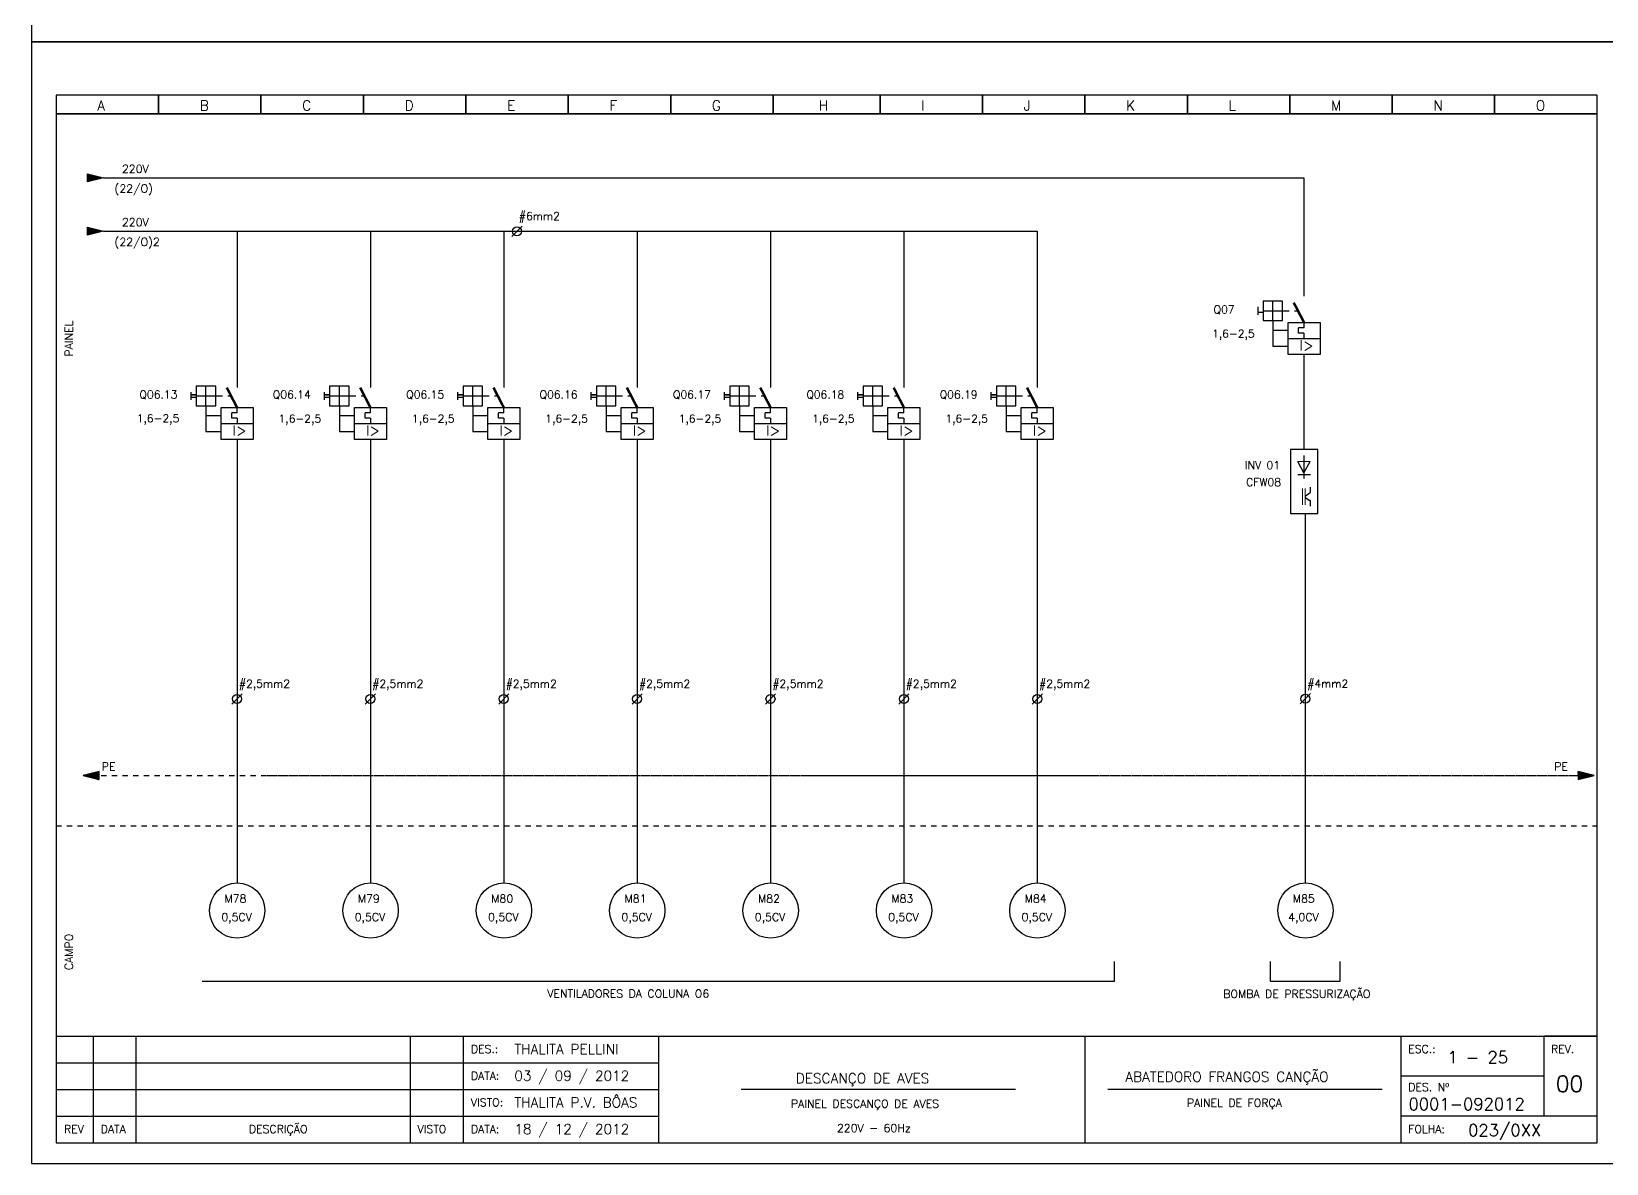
# Model space of a CAD drawing. Header units: millimetres. Extents: x 1974 to 2099, y 1386 to 1555.
# Drawn here: x 2039.73 to 2069.25, y 1470.58 to 1491.8 of the extents above; entities that cross this region are included whole.
import ezdxf

# ---------------------------------------------------------------- set-up
doc = ezdxf.new("R2010")
doc.units = ezdxf.units.MM
for name, pattern in [('DASHDOT2', [0.5, 0.25, -0.125, 0, -0.125]), ('DASHED', [0.75, 0.5, -0.25]), ('HIDDEN2', [0.1875, 0.125, -0.0625])]:
    doc.linetypes.add(name, pattern=pattern)
for name, color, linetype in [('1', 5, 'Continuous'), ('ALIMENTAÇÃO', 6, 'Continuous'), ('CONECTOR_SAK', 2, 'Continuous'), ('DISJUNTOR', 5, 'Continuous'), ('EQUIPAMENTOS', 5, 'Continuous'), ('MARGEM', 1, 'Continuous'), ('MOTORES', 5, 'Continuous'), ('PAINEL', 7, 'Continuous'), ('TERRA', 3, 'DASHED'), ('TEXTO', 4, 'Continuous'), ('TEXTO_2', 5, 'Continuous'), ('TIMBRE', 7, 'Continuous')]:
    doc.layers.add(name, color=color, linetype=linetype)
doc.styles.add('REGUA60', font='romans.shx', dxfattribs={"height": 2})
doc.styles.add('ROMANC', font='romanc.shx', dxfattribs={"height": 0.55})
doc.styles.add('ROMANS', font='romans.shx', dxfattribs={"height": 37})

msp = doc.modelspace()

# ---------------------------------------------------------------- hatches: boundary and pattern name
msp.add_hatch(color=256).paths.add_polyline_path([(2063.697, 1483.021), (2063.691, 1483.012), (2063.685, 1483.003), (2063.701, 1483.004)])
at = {"layer": 'EQUIPAMENTOS'}
for points in [[(2040.784, 1488.984), (2041.084, 1489.059), (2040.784, 1489.134)], [(2040.784, 1487.984), (2041.084, 1488.059), (2040.784, 1488.134)]]:
    msp.add_hatch(color=256, dxfattribs=at).paths.add_polyline_path(points)
at = {"layer": 'TERRA'}
h = msp.add_hatch(dxfattribs=at)
h.set_pattern_fill('ANSI31', color=256, scale=0.004, angle=180, style=0)
h.set_pattern_definition([(225, (2097.9511118, 1526.47584864), (0.0003535533906, -0.0003535533906), [])])
h.paths.add_polyline_path([(2040.697, 1477.856), (2040.997, 1477.856), (2040.997, 1477.931)])
h.paths.add_polyline_path([(2040.997, 1477.781), (2040.997, 1477.856), (2040.697, 1477.856)])
h = msp.add_hatch(dxfattribs=at)
h.set_pattern_fill('ANSI31', color=256, scale=0.004, style=0)
h.set_pattern_definition([(45, (2011.7673821, 1429.2362611), (-0.0003535533906, 0.0003535533906), [])])
h.paths.add_polyline_path([(2069.022, 1477.856), (2068.722, 1477.856), (2068.722, 1477.781)])
h.paths.add_polyline_path([(2068.722, 1477.931), (2068.722, 1477.856), (2069.022, 1477.856)])

# ---------------------------------------------------------------- linework, layer by layer
for p, q in [((2063.584, 1483.856), (2063.584, 1483.427)), ((2063.584, 1483.529), (2063.466, 1483.746)), ((2063.584, 1483.529), (2063.701, 1483.746)), ((2063.706, 1483.494), (2063.466, 1483.494)), ((2063.701, 1483.262), (2063.701, 1483.161)), ((2063.609, 1483.095), (2063.701, 1483.161)), ((2063.609, 1483.07), (2063.691, 1483.012)), ((2063.685, 1483.003), (2063.691, 1483.012)), ((2063.701, 1483.004), (2063.685, 1483.003)), ((2063.691, 1483.012), (2063.697, 1483.021)), ((2063.697, 1483.021), (2063.701, 1483.004)), ((2063.701, 1483.004), (2063.701, 1482.903)), ((2060.035, 1474.005), (2060.035, 1474.369)), ((2062.955, 1474.005), (2062.955, 1474.369)), ((2064.262, 1474.005), (2064.262, 1474.369)), ((2042.929, 1474.005), (2060.035, 1474.005)), ((2062.955, 1474.005), (2064.262, 1474.005)), ((2069.078, 1472.972), (2068.078, 1472.972))]:
    msp.add_line(p, q)
at = {"lineweight": 20}
msp.add_line((2063.466, 1483.746), (2063.701, 1483.746), dxfattribs=at)
at = {"color": 0, "lineweight": 20}
for p, q in [((2063.558, 1483.235), (2063.558, 1482.929)), ((2063.609, 1483.235), (2063.609, 1482.929))]:
    msp.add_line(p, q, dxfattribs=at)
at = {"layer": '1'}
for p, q in [((2062.716, 1486.64), (2062.716, 1486.494)), ((2062.716, 1486.544), (2062.82, 1486.544)), ((2062.82, 1486.747), (2062.82, 1486.383)), ((2063.184, 1486.747), (2062.82, 1486.747)), ((2062.82, 1486.565), (2063.184, 1486.565)), ((2063.002, 1486.383), (2063.002, 1486.747)), ((2063.184, 1486.383), (2063.184, 1486.747)), ((2062.82, 1486.383), (2063.184, 1486.383)), ((2042.716, 1485.045), (2042.716, 1484.9)), ((2043.184, 1485.153), (2042.82, 1485.153)), ((2042.82, 1485.153), (2042.82, 1484.789)), ((2043.002, 1484.789), (2043.002, 1485.153)), ((2043.184, 1484.789), (2043.184, 1485.153)), ((2045.216, 1485.045), (2045.216, 1484.9)), ((2045.684, 1485.153), (2045.32, 1485.153)), ((2045.32, 1485.153), (2045.32, 1484.789)), ((2045.502, 1484.789), (2045.502, 1485.153)), ((2045.684, 1484.789), (2045.684, 1485.153)), ((2047.716, 1485.045), (2047.716, 1484.9)), ((2048.184, 1485.153), (2047.82, 1485.153)), ((2047.82, 1485.153), (2047.82, 1484.789)), ((2048.002, 1484.789), (2048.002, 1485.153)), ((2048.184, 1484.789), (2048.184, 1485.153)), ((2050.216, 1485.045), (2050.216, 1484.9)), ((2050.684, 1485.153), (2050.32, 1485.153)), ((2050.32, 1485.153), (2050.32, 1484.789)), ((2050.502, 1484.789), (2050.502, 1485.153)), ((2050.684, 1484.789), (2050.684, 1485.153)), ((2052.716, 1485.045), (2052.716, 1484.9)), ((2053.184, 1485.153), (2052.82, 1485.153)), ((2052.82, 1485.153), (2052.82, 1484.789)), ((2053.002, 1484.789), (2053.002, 1485.153)), ((2053.184, 1484.789), (2053.184, 1485.153)), ((2055.216, 1485.045), (2055.216, 1484.9)), ((2055.684, 1485.153), (2055.32, 1485.153)), ((2055.32, 1485.153), (2055.32, 1484.789)), ((2055.502, 1484.789), (2055.502, 1485.153)), ((2055.684, 1484.789), (2055.684, 1485.153)), ((2057.716, 1485.045), (2057.716, 1484.9)), ((2058.184, 1485.153), (2057.82, 1485.153)), ((2057.82, 1485.153), (2057.82, 1484.789)), ((2058.002, 1484.789), (2058.002, 1485.153)), ((2058.184, 1484.789), (2058.184, 1485.153)), ((2042.82, 1484.992), (2042.716, 1484.992)), ((2042.716, 1484.992), (2042.82, 1484.992)), ((2042.716, 1484.95), (2042.82, 1484.95)), ((2042.82, 1484.971), (2043.184, 1484.971)), ((2042.82, 1484.789), (2043.184, 1484.789)), ((2045.32, 1484.992), (2045.216, 1484.992)), ((2045.216, 1484.992), (2045.32, 1484.992)), ((2045.216, 1484.95), (2045.32, 1484.95)), ((2045.32, 1484.971), (2045.684, 1484.971)), ((2045.32, 1484.789), (2045.684, 1484.789)), ((2047.82, 1484.992), (2047.716, 1484.992)), ((2047.716, 1484.992), (2047.82, 1484.992)), ((2047.716, 1484.95), (2047.82, 1484.95)), ((2047.82, 1484.971), (2048.184, 1484.971)), ((2047.82, 1484.789), (2048.184, 1484.789)), ((2050.32, 1484.992), (2050.216, 1484.992)), ((2050.216, 1484.992), (2050.32, 1484.992)), ((2050.216, 1484.95), (2050.32, 1484.95)), ((2050.32, 1484.971), (2050.684, 1484.971)), ((2050.32, 1484.789), (2050.684, 1484.789)), ((2052.82, 1484.992), (2052.716, 1484.992)), ((2052.716, 1484.992), (2052.82, 1484.992)), ((2052.716, 1484.95), (2052.82, 1484.95)), ((2052.82, 1484.971), (2053.184, 1484.971)), ((2052.82, 1484.789), (2053.184, 1484.789)), ((2055.32, 1484.992), (2055.216, 1484.992)), ((2055.216, 1484.992), (2055.32, 1484.992)), ((2055.216, 1484.95), (2055.32, 1484.95)), ((2055.32, 1484.971), (2055.684, 1484.971)), ((2055.32, 1484.789), (2055.684, 1484.789)), ((2057.82, 1484.992), (2057.716, 1484.992)), ((2057.716, 1484.992), (2057.82, 1484.992)), ((2057.716, 1484.95), (2057.82, 1484.95)), ((2057.82, 1484.971), (2058.184, 1484.971)), ((2057.82, 1484.789), (2058.184, 1484.789))]:
    msp.add_line(p, q, dxfattribs=at)
at = {"layer": 'ALIMENTAÇÃO', "color": 6}
for p, q in [((2063.584, 1489.059), (2063.584, 1486.84)), ((2043.584, 1488.059), (2043.584, 1485.128)), ((2046.084, 1488.059), (2046.084, 1485.128)), ((2048.584, 1488.059), (2048.584, 1485.128)), ((2051.084, 1488.059), (2051.084, 1485.128)), ((2053.584, 1488.059), (2053.584, 1485.128)), ((2056.084, 1488.059), (2056.084, 1485.128)), ((2058.584, 1488.059), (2058.584, 1485.128)), ((2063.584, 1485.749), (2063.584, 1483.969)), ((2043.584, 1484.154), (2043.584, 1475.846)), ((2046.084, 1484.154), (2046.084, 1475.846)), ((2048.584, 1484.154), (2048.584, 1475.846)), ((2051.084, 1484.154), (2051.084, 1475.846)), ((2053.584, 1484.154), (2053.584, 1475.846)), ((2056.084, 1484.154), (2056.084, 1475.846)), ((2058.584, 1484.154), (2058.584, 1475.846)), ((2063.584, 1483.746), (2063.584, 1483.539)), ((2063.584, 1483.746), (2063.584, 1483.695)), ((2063.584, 1483.746), (2063.584, 1483.583)), ((2063.584, 1483.746), (2063.584, 1483.583)), ((2063.584, 1483.746), (2063.584, 1483.494)), ((2063.609, 1482.769), (2063.609, 1479.295)), ((2063.609, 1479.295), (2063.609, 1475.846))]:
    msp.add_line(p, q, dxfattribs=at)
at = {"layer": 'ALIMENTAÇÃO'}
for p, q in [((2041.084, 1488.059), (2058.584, 1488.059)), ((2063.584, 1483.746), (2063.584, 1483.494))]:
    msp.add_line(p, q, dxfattribs=at)
at = {"layer": 'CONECTOR_SAK'}
for p, q in [((2048.927, 1488.156), (2048.736, 1487.963)), ((2043.68, 1479.39), (2043.489, 1479.197)), ((2046.18, 1479.39), (2045.989, 1479.197)), ((2048.68, 1479.39), (2048.489, 1479.197)), ((2051.18, 1479.39), (2050.989, 1479.197)), ((2053.68, 1479.39), (2053.489, 1479.197)), ((2056.18, 1479.39), (2055.989, 1479.197)), ((2058.68, 1479.39), (2058.489, 1479.197)), ((2063.705, 1479.392), (2063.514, 1479.199))]:
    msp.add_line(p, q, dxfattribs=at)
for centre in [(2048.831, 1488.059), (2043.584, 1479.293), (2046.084, 1479.293), (2048.584, 1479.293), (2051.084, 1479.293), (2053.584, 1479.293), (2056.084, 1479.293), (2058.584, 1479.293), (2063.609, 1479.295)]:
    msp.add_circle(centre, 0.0846, dxfattribs=at)
at = {"layer": 'DISJUNTOR', "linetype": 'HIDDEN2'}
for p, q in [((2063.184, 1486.565), (2063.483, 1486.565)), ((2043.184, 1484.971), (2043.484, 1484.971)), ((2045.684, 1484.971), (2045.984, 1484.971)), ((2048.184, 1484.971), (2048.484, 1484.971)), ((2050.684, 1484.971), (2050.984, 1484.971)), ((2053.184, 1484.971), (2053.484, 1484.971)), ((2055.684, 1484.971), (2055.984, 1484.971)), ((2058.184, 1484.971), (2058.484, 1484.971))]:
    msp.add_line(p, q, dxfattribs=at)
at = {"layer": 'DISJUNTOR'}
for p, q in [((2063.002, 1486.383), (2063.002, 1485.897)), ((2063.284, 1486.197), (2063.002, 1486.197)), ((2063.585, 1486.249), (2063.484, 1486.249)), ((2063.484, 1486.149), (2063.484, 1486.249)), ((2063.585, 1486.249), (2063.585, 1486.349)), ((2063.285, 1486.049), (2063.885, 1486.049)), ((2063.584, 1486.149), (2063.484, 1486.149)), ((2063.584, 1486.149), (2063.584, 1486.049)), ((2063.284, 1485.897), (2063.002, 1485.897)), ((2043.002, 1484.789), (2043.002, 1484.302)), ((2043.585, 1484.654), (2043.585, 1484.754)), ((2045.502, 1484.789), (2045.502, 1484.302)), ((2046.085, 1484.654), (2046.085, 1484.754)), ((2048.002, 1484.789), (2048.002, 1484.302)), ((2048.585, 1484.654), (2048.585, 1484.754)), ((2050.502, 1484.789), (2050.502, 1484.302)), ((2051.085, 1484.654), (2051.085, 1484.754)), ((2053.002, 1484.789), (2053.002, 1484.302)), ((2053.585, 1484.654), (2053.585, 1484.754)), ((2055.502, 1484.789), (2055.502, 1484.302)), ((2056.085, 1484.654), (2056.085, 1484.754)), ((2058.002, 1484.789), (2058.002, 1484.302)), ((2058.585, 1484.654), (2058.585, 1484.754)), ((2043.284, 1484.602), (2043.002, 1484.602)), ((2043.285, 1484.454), (2043.885, 1484.454)), ((2043.585, 1484.654), (2043.485, 1484.654)), ((2043.485, 1484.554), (2043.485, 1484.654)), ((2043.585, 1484.554), (2043.485, 1484.554)), ((2043.585, 1484.554), (2043.585, 1484.454)), ((2045.784, 1484.602), (2045.502, 1484.602)), ((2045.785, 1484.454), (2046.385, 1484.454)), ((2046.085, 1484.654), (2045.985, 1484.654)), ((2045.985, 1484.554), (2045.985, 1484.654)), ((2046.085, 1484.554), (2045.985, 1484.554)), ((2046.085, 1484.554), (2046.085, 1484.454)), ((2048.284, 1484.602), (2048.002, 1484.602)), ((2048.285, 1484.454), (2048.885, 1484.454)), ((2048.585, 1484.654), (2048.485, 1484.654)), ((2048.485, 1484.554), (2048.485, 1484.654)), ((2048.585, 1484.554), (2048.485, 1484.554)), ((2048.585, 1484.554), (2048.585, 1484.454)), ((2050.784, 1484.602), (2050.502, 1484.602)), ((2050.785, 1484.454), (2051.385, 1484.454)), ((2051.085, 1484.654), (2050.985, 1484.654)), ((2050.985, 1484.554), (2050.985, 1484.654)), ((2051.085, 1484.554), (2050.985, 1484.554)), ((2051.085, 1484.554), (2051.085, 1484.454)), ((2053.284, 1484.602), (2053.002, 1484.602)), ((2053.285, 1484.454), (2053.885, 1484.454)), ((2053.585, 1484.654), (2053.485, 1484.654)), ((2053.485, 1484.554), (2053.485, 1484.654)), ((2053.585, 1484.554), (2053.485, 1484.554)), ((2053.585, 1484.554), (2053.585, 1484.454)), ((2055.784, 1484.602), (2055.502, 1484.602)), ((2055.785, 1484.454), (2056.385, 1484.454)), ((2056.085, 1484.654), (2055.985, 1484.654)), ((2055.985, 1484.554), (2055.985, 1484.654)), ((2056.085, 1484.554), (2055.985, 1484.554)), ((2056.085, 1484.554), (2056.085, 1484.454)), ((2058.284, 1484.602), (2058.002, 1484.602)), ((2058.285, 1484.454), (2058.885, 1484.454)), ((2058.585, 1484.654), (2058.485, 1484.654)), ((2058.485, 1484.554), (2058.485, 1484.654)), ((2058.585, 1484.554), (2058.485, 1484.554)), ((2058.585, 1484.554), (2058.585, 1484.454)), ((2043.284, 1484.302), (2043.002, 1484.302)), ((2045.784, 1484.302), (2045.502, 1484.302)), ((2048.284, 1484.302), (2048.002, 1484.302)), ((2050.784, 1484.302), (2050.502, 1484.302)), ((2053.284, 1484.302), (2053.002, 1484.302)), ((2055.784, 1484.302), (2055.502, 1484.302)), ((2058.284, 1484.302), (2058.002, 1484.302))]:
    msp.add_line(p, q, dxfattribs=at)
at = {"layer": 'DISJUNTOR', "const_width": 0.0472}
for points in [[(2063.585, 1486.349), (2063.392, 1486.722)], [(2043.585, 1484.754), (2043.392, 1485.128)], [(2046.085, 1484.754), (2045.892, 1485.128)], [(2048.585, 1484.754), (2048.392, 1485.128)], [(2051.085, 1484.754), (2050.892, 1485.128)], [(2053.585, 1484.754), (2053.392, 1485.128)], [(2056.085, 1484.754), (2055.892, 1485.128)], [(2058.585, 1484.754), (2058.392, 1485.128)]]:
    msp.add_lwpolyline(points, dxfattribs=at)
at = {"layer": 'DISJUNTOR'}
for points in [[(2063.285, 1486.349), (2063.885, 1486.349), (2063.885, 1485.749), (2063.285, 1485.749)], [(2043.285, 1484.754), (2043.885, 1484.754), (2043.885, 1484.154), (2043.285, 1484.154)], [(2045.785, 1484.754), (2046.385, 1484.754), (2046.385, 1484.154), (2045.785, 1484.154)], [(2048.285, 1484.754), (2048.885, 1484.754), (2048.885, 1484.154), (2048.285, 1484.154)], [(2050.785, 1484.754), (2051.385, 1484.754), (2051.385, 1484.154), (2050.785, 1484.154)], [(2053.285, 1484.754), (2053.885, 1484.754), (2053.885, 1484.154), (2053.285, 1484.154)], [(2055.785, 1484.754), (2056.385, 1484.754), (2056.385, 1484.154), (2055.785, 1484.154)], [(2058.285, 1484.754), (2058.885, 1484.754), (2058.885, 1484.154), (2058.285, 1484.154)]]:
    msp.add_lwpolyline(points, close=True, dxfattribs=at)
at = {"layer": 'EQUIPAMENTOS'}
msp.add_line((2041.084, 1489.059), (2063.584, 1489.059), dxfattribs=at)
for points in [[(2040.784, 1489.134), (2041.084, 1489.059), (2040.784, 1488.984), (2040.784, 1489.134)], [(2040.784, 1488.134), (2041.084, 1488.059), (2040.784, 1487.984), (2040.784, 1488.134)]]:
    msp.add_lwpolyline(points, dxfattribs=at)
msp.add_lwpolyline([(2063.332, 1482.769), (2063.842, 1482.769), (2063.842, 1483.969), (2063.332, 1483.969)], close=True, dxfattribs=at)
at = {"layer": 'MARGEM', "color": 7}
for points in [[(2039.732, 1491.609), (2069.432, 1491.609), (2069.432, 1512.634), (2039.732, 1512.634)], [(2039.732, 1470.584), (2069.432, 1470.584), (2069.432, 1491.609), (2039.732, 1491.609)]]:
    msp.add_lwpolyline(points, close=True, dxfattribs=at)
at = {"layer": 'MOTORES'}
for centre in [(2043.587, 1475.326), (2046.087, 1475.326), (2048.587, 1475.326), (2051.087, 1475.326), (2053.587, 1475.326), (2056.087, 1475.326), (2058.587, 1475.326), (2063.612, 1475.326)]:
    msp.add_circle(centre, 0.519, dxfattribs=at)
at = {"layer": 'PAINEL', "color": 12, "linetype": 'HIDDEN2', "ltscale": 0.005}
msp.add_line((2040.193, 1476.916), (2069.078, 1476.916), dxfattribs=at)
at = {"layer": 'TERRA', "linetype": 'DASHDOT2', "ltscale": 0.0025}
for p, q in [((2041.037, 1477.856), (2068.722, 1477.856)), ((2041.037, 1477.856), (2068.722, 1477.856)), ((2044.148, 1477.856), (2069.022, 1477.856))]:
    msp.add_line(p, q, dxfattribs=at)
at = {"layer": 'TERRA'}
for points in [[(2040.997, 1477.931), (2040.697, 1477.856), (2040.997, 1477.781), (2040.997, 1477.931)], [(2040.997, 1477.931), (2040.697, 1477.856), (2040.997, 1477.781), (2040.997, 1477.931)], [(2068.722, 1477.781), (2069.022, 1477.856), (2068.722, 1477.931), (2068.722, 1477.781)], [(2068.722, 1477.781), (2069.022, 1477.856), (2068.722, 1477.931), (2068.722, 1477.781)]]:
    msp.add_lwpolyline(points, dxfattribs=at)
at = {"layer": 'TIMBRE', "color": 12}
msp.add_line((2069.078, 1490.609), (2040.193, 1490.609), dxfattribs=at)
at = {"layer": 'TIMBRE'}
for p, q in [((2040.193, 1472.972), (2069.078, 1472.972)), ((2040.893, 1470.972), (2040.893, 1472.972)), ((2041.693, 1470.972), (2041.693, 1472.972)), ((2046.832, 1472.972), (2046.832, 1470.972)), ((2047.832, 1470.972), (2047.832, 1472.972)), ((2051.485, 1472.972), (2051.485, 1470.972)), ((2059.474, 1472.972), (2059.474, 1470.972)), ((2065.402, 1472.972), (2065.402, 1470.972)), ((2068.078, 1472.972), (2068.078, 1471.472)), ((2040.193, 1472.472), (2051.485, 1472.472)), ((2068.078, 1472.222), (2065.402, 1472.222)), ((2040.193, 1471.972), (2051.485, 1471.972)), ((2058.178, 1471.972), (2053.035, 1471.972)), ((2065.05, 1471.972), (2059.906, 1471.972)), ((2040.193, 1471.472), (2051.485, 1471.472)), ((2069.078, 1471.472), (2065.402, 1471.472))]:
    msp.add_line(p, q, dxfattribs=at)
at = {"layer": 'TIMBRE', "color": 12}
for points in [[(2040.193, 1490.259), (2042.113, 1490.259), (2042.113, 1490.609), (2040.193, 1490.609)], [(2042.113, 1490.259), (2044.033, 1490.259), (2044.033, 1490.609), (2042.113, 1490.609)], [(2044.033, 1490.259), (2045.953, 1490.259), (2045.953, 1490.609), (2044.033, 1490.609)], [(2045.953, 1490.259), (2047.873, 1490.259), (2047.873, 1490.609), (2045.953, 1490.609)], [(2047.873, 1490.259), (2049.793, 1490.259), (2049.793, 1490.609), (2047.873, 1490.609)], [(2049.793, 1490.259), (2051.713, 1490.259), (2051.713, 1490.609), (2049.793, 1490.609)], [(2051.713, 1490.259), (2053.633, 1490.259), (2053.633, 1490.609), (2051.713, 1490.609)], [(2053.633, 1490.259), (2055.638, 1490.259), (2055.638, 1490.609), (2053.633, 1490.609)], [(2055.638, 1490.259), (2057.558, 1490.259), (2057.558, 1490.609), (2055.638, 1490.609)], [(2057.558, 1490.259), (2059.478, 1490.259), (2059.478, 1490.609), (2057.558, 1490.609)], [(2059.478, 1490.259), (2061.398, 1490.259), (2061.398, 1490.609), (2059.478, 1490.609)], [(2061.398, 1490.259), (2063.318, 1490.259), (2063.318, 1490.609), (2061.398, 1490.609)], [(2063.318, 1490.259), (2065.238, 1490.259), (2065.238, 1490.609), (2063.318, 1490.609)], [(2065.238, 1490.259), (2067.158, 1490.259), (2067.158, 1490.609), (2065.238, 1490.609)], [(2067.158, 1490.259), (2069.078, 1490.259), (2069.078, 1490.609), (2067.158, 1490.609)], [(2040.193, 1470.972), (2069.078, 1470.972), (2069.078, 1490.259), (2040.193, 1490.259)]]:
    msp.add_lwpolyline(points, close=True, dxfattribs=at)

# ---------------------------------------------------------------- texts
at = {"style": 'ROMANS'}
for s, p in [('ESC.:', (2065.538, 1472.655)), ('REV.', (2068.214, 1472.655)), ('DES. Nº', (2065.538, 1471.942)), ('PAINEL DESCANÇO DE AVES', (2053.967, 1471.63)), ('PAINEL DE FORÇA', (2061.389, 1471.646)), ('220V - 60Hz', (2054.83, 1471.173)), ('FOLHA:', (2065.538, 1471.155))]:
    msp.add_text(s, height=0.15, dxfattribs=at).set_placement(p)
at = {"layer": 'TEXTO'}
for s, height, style, p in [('A', 0.188, 'ROMANS', (2040.966, 1490.322)), ('B', 0.188, 'ROMANS', (2042.886, 1490.322)), ('C', 0.188, 'ROMANS', (2044.806, 1490.322)), ('D', 0.188, 'ROMANS', (2046.726, 1490.322)), ('E', 0.188, 'ROMANS', (2048.646, 1490.322)), ('F', 0.188, 'ROMANS', (2050.566, 1490.322)), ('G', 0.188, 'ROMANS', (2052.486, 1490.322)), ('H', 0.188, 'ROMANS', (2054.49, 1490.322)), ('I', 0.188, 'ROMANS', (2056.41, 1490.322)), ('J', 0.188, 'ROMANS', (2058.33, 1490.322)), ('K', 0.188, 'ROMANS', (2060.25, 1490.322)), ('L', 0.188, 'ROMANS', (2062.17, 1490.322)), ('M', 0.188, 'ROMANS', (2064.09, 1490.322)), ('N', 0.188, 'ROMANS', (2066.01, 1490.322)), ('O', 0.188, 'ROMANS', (2067.93, 1490.322)), ('220V', 0.15, 'ROMANS', (2041.427, 1489.153)), ('(22/O)', 0.15, 'ROMANS', (2041.288, 1488.784)), ('220V', 0.15, 'ROMANS', (2041.427, 1488.153)), ('#6mm2', 0.148, 'ROMANS', (2048.868, 1488.269)), ('(22/O)2', 0.15, 'ROMANS', (2041.288, 1487.784)), ('Q07', 0.148, 'ROMANS', (2061.89, 1486.518)), ('1,6-2,5', 0.148, 'ROMANS', (2061.861, 1486.066)), ('Q06.13', 0.148, 'ROMANS', (2041.756, 1484.924)), ('Q06.14', 0.148, 'ROMANS', (2044.256, 1484.924)), ('Q06.15', 0.148, 'ROMANS', (2046.756, 1484.924)), ('Q06.16', 0.148, 'ROMANS', (2049.256, 1484.924)), ('Q06.17', 0.148, 'ROMANS', (2051.756, 1484.924)), ('Q06.18', 0.148, 'ROMANS', (2054.256, 1484.924)), ('Q06.19', 0.148, 'ROMANS', (2056.756, 1484.924)), ('1,6-2,5', 0.148, 'ROMANS', (2041.704, 1484.478)), ('1,6-2,5', 0.148, 'ROMANS', (2044.362, 1484.472)), ('1,6-2,5', 0.148, 'ROMANS', (2046.862, 1484.472)), ('1,6-2,5', 0.148, 'ROMANS', (2049.362, 1484.472)), ('1,6-2,5', 0.148, 'ROMANS', (2051.862, 1484.472)), ('1,6-2,5', 0.148, 'ROMANS', (2054.362, 1484.472)), ('1,6-2,5', 0.148, 'ROMANS', (2056.862, 1484.472)), ('INV 01', 0.148, 'ROMANS', (2062.477, 1483.601)), ('CFW08', 0.148, 'ROMANS', (2062.501, 1483.282)), ('#2,5mm2', 0.148, 'ROMANS', (2043.62, 1479.503)), ('#2,5mm2', 0.148, 'ROMANS', (2046.12, 1479.503)), ('#2,5mm2', 0.148, 'ROMANS', (2048.62, 1479.503)), ('#2,5mm2', 0.148, 'ROMANS', (2051.12, 1479.503)), ('#2,5mm2', 0.148, 'ROMANS', (2053.62, 1479.503)), ('#2,5mm2', 0.148, 'ROMANS', (2056.12, 1479.503)), ('#2,5mm2', 0.148, 'ROMANS', (2058.62, 1479.503)), ('#4mm2', 0.148, 'ROMANS', (2063.646, 1479.505)), ('PE', 0.15, 'ROMANS', (2041.049, 1477.95)), ('PE', 0.15, 'ROMANS', (2068.276, 1477.95)), ('M78', 0.15, 'REGUA60', (2043.349, 1475.474)), ('M79', 0.15, 'REGUA60', (2045.849, 1475.474)), ('M80', 0.15, 'REGUA60', (2048.349, 1475.474)), ('M81', 0.15, 'REGUA60', (2050.849, 1475.474)), ('M82', 0.15, 'REGUA60', (2053.349, 1475.474)), ('M83', 0.15, 'REGUA60', (2055.849, 1475.474)), ('M84', 0.15, 'REGUA60', (2058.349, 1475.474)), ('M85', 0.15, 'REGUA60', (2063.374, 1475.474)), ('0,5CV', 0.15, 'REGUA60', (2043.29, 1475.128)), ('0,5CV', 0.15, 'REGUA60', (2045.79, 1475.128)), ('0,5CV', 0.15, 'REGUA60', (2048.29, 1475.128)), ('0,5CV', 0.15, 'REGUA60', (2050.79, 1475.128)), ('0,5CV', 0.15, 'REGUA60', (2053.29, 1475.128)), ('0,5CV', 0.15, 'REGUA60', (2055.79, 1475.128)), ('0,5CV', 0.15, 'REGUA60', (2058.29, 1475.128)), ('4,0CV', 0.15, 'REGUA60', (2063.288, 1475.128)), ('VENTILADORES DA COLUNA O6', 0.15, 'REGUA60', (2049.4, 1473.693)), ('BOMBA DE PRESSURIZAÇÃO', 0.15, 'REGUA60', (2062.071, 1473.689)), ('THALITA PELLINI', 0.1875, 'ROMANS', (2048.783, 1472.635)), ('03 / 09 / 2012', 0.1875, 'ROMANS', (2048.783, 1472.135)), ('THALITA P.V. BÔAS', 0.1875, 'ROMANS', (2048.783, 1471.635)), ('18 / 12 / 2012', 0.1875, 'ROMANS', (2048.783, 1471.135))]:
    msp.add_text(s, height=height, dxfattribs=dict(at, style=style)).set_placement(p)
at = {"layer": 'TEXTO', "style": 'REGUA60'}
for s, p in [('PAINEL', (2040.508, 1485.71)), ('CAMPO', (2040.508, 1474.209))]:
    msp.add_text(s, height=0.15, rotation=90, dxfattribs=at).set_placement(p)
at = {"layer": 'TEXTO', "color": 150, "style": 'ROMANS'}
for s, height, p in [('DES.:', 0.15, (2047.968, 1472.655)), ('1 - 25', 0.225, (2066.272, 1472.462)), ('DATA:', 0.15, (2047.968, 1472.155)), ('00', 0.3, (2068.305, 1471.928)), ('VISTO:', 0.15, (2047.968, 1471.655)), ('0001-092012', 0.225, (2065.543, 1471.586)), ('REV', 0.15, (2040.341, 1471.155)), ('DATA', 0.15, (2041.03, 1471.155)), ('DESCRIÇÃO', 0.15, (2043.806, 1471.155)), ('VISTO', 0.15, (2046.968, 1471.155)), ('DATA:', 0.15, (2047.968, 1471.155)), ('023/0XX', 0.225, (2066.661, 1471.096))]:
    msp.add_text(s, height=height, dxfattribs=at).set_placement(p)
at = {"layer": 'TEXTO_2'}
for s, height, style, p in [('I>', 0.1927, 'REGUA60', (2063.5, 1485.822)), ('I>', 0.1927, 'REGUA60', (2043.5, 1484.228)), ('I>', 0.1927, 'REGUA60', (2046, 1484.228)), ('I>', 0.1927, 'REGUA60', (2048.5, 1484.228)), ('I>', 0.1927, 'REGUA60', (2051, 1484.228)), ('I>', 0.1927, 'REGUA60', (2053.5, 1484.228)), ('I>', 0.1927, 'REGUA60', (2056, 1484.228)), ('I>', 0.1927, 'REGUA60', (2058.5, 1484.228)), ('ABATEDORO FRANGOS CANÇÃO', 0.1875, 'ROMANC', (2060.236, 1472.116)), ('DESCANÇO DE AVES', 0.1875, 'ROMANC', (2054.06, 1472.088))]:
    msp.add_text(s, height=height, dxfattribs=dict(at, style=style)).set_placement(p)

doc.saveas('drawing.dxf')
